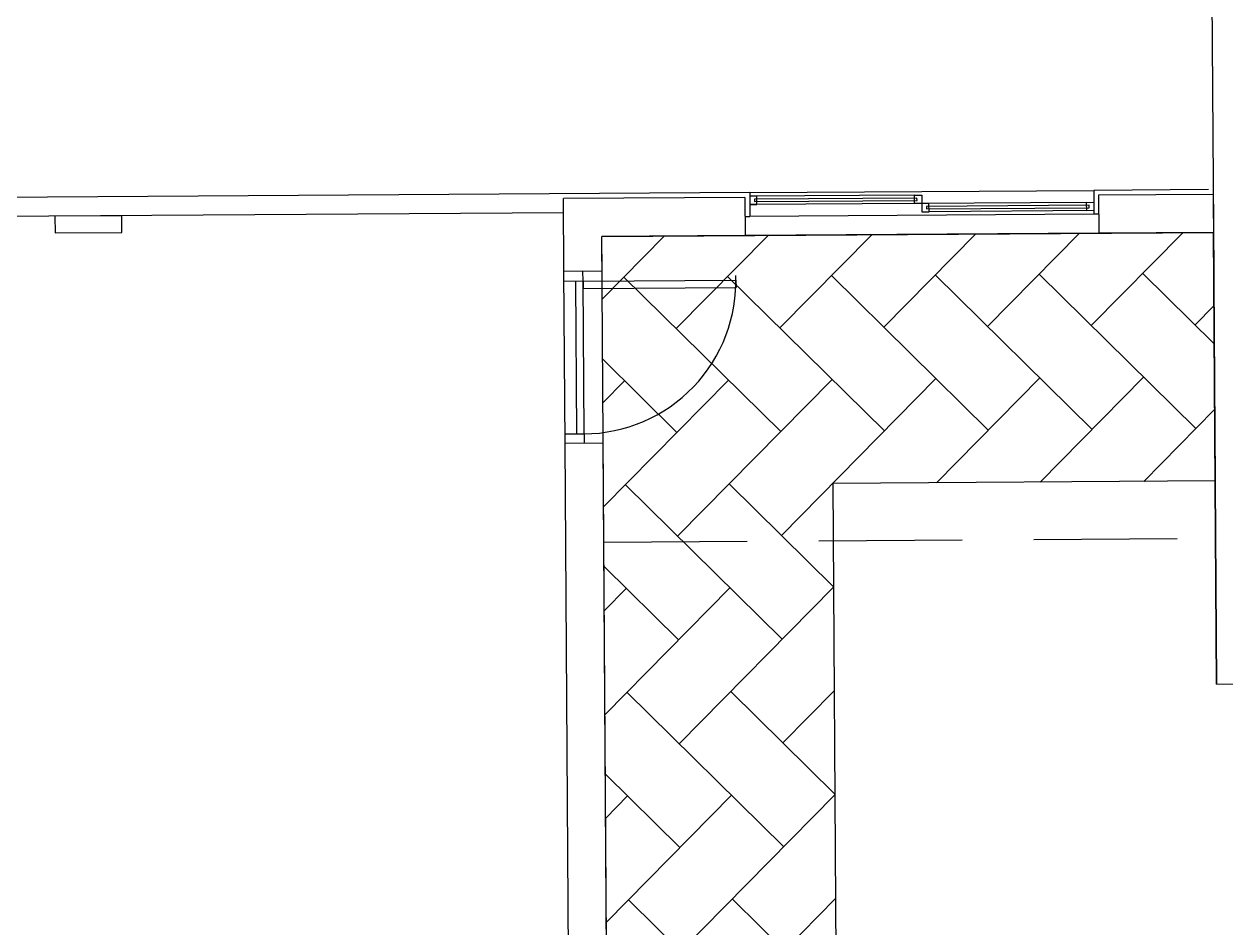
# Model space of a CAD drawing. Header units: feet. Extents: x 919634 to 928945, y 707022 to 708026.
# Drawn here: x 920696.47 to 920717.44, y 707533.43 to 707549.2 of the extents above; entities that cross this region are included whole.
import ezdxf

# ---------------------------------------------------------------- set-up
doc = ezdxf.new("R2010")
doc.units = ezdxf.units.FT
doc.header["$LTSCALE"] = 20
doc.header["$MEASUREMENT"] = 0
doc.linetypes.add('Site Plan$0$HIDDEN2', pattern=[0.1875, 0.125, -0.0625])
for name, color, linetype in [('-u-site-xref', 7, 'Continuous'), ('Site Plan$0$-u-site-bldg_interior', 252, 'Continuous'), ('Site Plan$0$SP-BLDG-ROOF ABOVE', 4, 'Site Plan$0$HIDDEN2'), ('Site Plan$0$SP-LOT PAVERS', 254, 'Continuous')]:
    doc.layers.add(name, color=color, linetype=linetype)
doc.layers.add('Site Plan$0$SP-SIDEWALK', color=2, linetype='Continuous', lineweight=25)
doc.layers.add('SP-BUILDING-FOOTPRINT', color=1, linetype='Continuous', lineweight=25)
doc.layers.get('-u-site-xref').off()

# ---------------------------------------------------------------- blocks, each defined once
blk = doc.blocks.new('Site Plan$0$DR1H902')
for p, q in [((-0.5, 0), (-0.5, 1)), ((-0.5, 1), (-0.45, 1)), ((-0.45, 0), (-0.45, 1)), ((-0.5, 0), (-0.45, 0))]:
    blk.add_line(p, q)
blk.add_arc((-0.5, 0), 1, 0, 91.70698)
blk = doc.blocks.new('Site Plan')
at = {"layer": 'Site Plan$0$SP-LOT PAVERS'}
h = blk.add_hatch(dxfattribs=at)
h.set_pattern_fill('AR-HBONE', color=256, scale=0.32, angle=-89.58178215)
h.paths.add_polyline_path([(920715.683, 707525.341), (920715.813, 707505.342), (920703.765, 707505.234), (920701.913, 707505.201), (920700.806, 707505.161), (920699.207, 707505.078), (920698.158, 707505.005), (920697.512, 707504.954), (920696.812, 707504.893), (920696.685, 707525.178), (920706.683, 707525.243), (920706.551, 707545.493), (920717.217, 707545.563), (920717.245, 707541.229), (920710.579, 707541.186), (920710.683, 707525.309)])
at = {"layer": 'Site Plan$0$-u-site-bldg_interior'}
for p, q in [((920716.992, 707580.025, 0), (920717.222, 707544.859, 0)), ((920709.129, 707546.26, 0), (920695.963, 707546.174, 0)), ((920709.129, 707546.26, 0), (920715.129, 707546.299, 0)), ((920709.129, 707546.26, 0), (920709.132, 707545.843, 0)), ((920712.004, 707546.216, 0), (920709.129, 707546.197, 0)), ((920717.129, 707546.312, 0), (920715.129, 707546.299, 0)), ((920715.129, 707546.299, 0), (920715.132, 707545.882, 0)), ((920717.213, 707546.229, 0), (920715.213, 707546.216, 0)), ((920715.213, 707546.216, 0), (920715.217, 707545.55, 0)), ((920709.046, 707546.176, 0), (920705.88, 707546.155, 0)), ((920705.888, 707544.882, 0), (920705.88, 707546.155, 0)), ((920709.046, 707546.176, 0), (920709.051, 707545.509, 0)), ((920715.005, 707546.09, 0), (920709.13, 707546.051, 0)), ((920705.881, 707545.905, 0), (920695.881, 707545.84, 0)), ((920709.048, 707545.843, 0), (920709.132, 707545.843, 0)), ((920715.132, 707545.882, 0), (920709.132, 707545.843, 0)), ((920715.134, 707545.945, 0), (920712.256, 707545.926, 0)), ((920715.215, 707545.883, 0), (920715.132, 707545.882, 0)), ((920709.051, 707545.509, 0), (920706.551, 707545.493, 0)), ((920706.555, 707544.887, 0), (920706.551, 707545.493, 0)), ((920715.217, 707545.55, 0), (920709.051, 707545.509, 0)), ((920717.217, 707545.563, 0), (920715.217, 707545.55, 0)), ((920717.269, 707537.685, 0), (920717.217, 707545.563, 0)), ((920706.555, 707544.887, 0), (920705.888, 707544.882, 0)), ((920705.908, 707541.882, 0), (920705.888, 707544.882, 0)), ((920705.889, 707544.716, 0), (920705.888, 707544.882, 0)), ((920706.222, 707544.718, 0), (920706.221, 707544.884, 0)), ((920705.889, 707544.716, 0), (920706.222, 707544.718, 0)), ((920706.115, 707542.05, 0), (920706.097, 707544.717, 0)), ((920706.24, 707542.051, 0), (920706.222, 707544.718, 0)), ((920705.906, 707542.049, 0), (920706.24, 707542.051, 0)), ((920705.906, 707542.049, 0), (920705.907, 707541.882, 0)), ((920706.24, 707542.051, 0), (920706.241, 707541.884, 0)), ((920706.574, 707541.886, 0), (920705.908, 707541.882, 0)), ((920706.012, 707525.906, 0), (920705.908, 707541.882, 0)), ((920706.683, 707525.243, 0), (920706.574, 707541.886, 0)), ((920717.269, 707537.685, 0), (920719.935, 707537.703, 0))]:
    blk.add_line(p, q, dxfattribs=at)
at = {"layer": 'Site Plan$0$-u-site-bldg_interior', "elevation": 0}
for points in [[(920709.254, 707546.198), (920709.129, 707546.197), (920709.13, 707546.051), (920709.255, 707546.052)], [(920712.004, 707546.216), (920712.129, 707546.217), (920712.13, 707546.071), (920712.005, 707546.07)], [(920709.213, 707546.104), (920712.047, 707546.123), (920712.046, 707546.164), (920709.213, 707546.146)], [(920712.255, 707546.072), (920712.13, 707546.071), (920712.131, 707545.925), (920712.256, 707545.926)], [(920712.214, 707545.978), (920715.048, 707545.996), (920715.047, 707546.038), (920712.214, 707546.02)], [(920715.005, 707546.09), (920715.13, 707546.091), (920715.131, 707545.945), (920715.006, 707545.944)], [(920698.181, 707545.563), (920698.179, 707545.855), (920697.012, 707545.847), (920697.014, 707545.556)]]:
    blk.add_lwpolyline(points, close=True, dxfattribs=at)
at = {"layer": 'Site Plan$0$SP-BLDG-ROOF ABOVE', "elevation": 0}
blk.add_lwpolyline([(920706.585, 707540.16), (920717.252, 707540.229)], dxfattribs=at)
at = {"layer": 'Site Plan$0$SP-SIDEWALK'}
for p, q in [((920717.213, 707546.237, 0), (920717.241, 707541.904, 0)), ((920717.217, 707545.563, 0), (920717.245, 707541.229, 0)), ((920717.245, 707541.229, 0), (920710.579, 707541.186, 0)), ((920710.579, 707541.186, 0), (920710.683, 707525.309, 0))]:
    blk.add_line(p, q, dxfattribs=at)
at = {"layer": 'Site Plan$0$-u-site-bldg_interior', "extrusion": (0, 0, -1), "xscale": -2.666990255305792, "yscale": 2.666990255305792, "zscale": -7.111974014148773, "rotation": 89.62612018349861}
blk.add_blockref('Site Plan$0$DR1H902', (-920706.231, 707543.384, 0), dxfattribs=at)

msp = doc.modelspace()

# ---------------------------------------------------------------- block references
at = {"layer": '-u-site-xref'}
msp.add_blockref('Site Plan', (0, 0), dxfattribs=at)

# ---------------------------------------------------------------- next in the draw order: linework, layer by layer
at = {"layer": 'SP-BUILDING-FOOTPRINT', "elevation": 0}
msp.add_lwpolyline([(920650.995, 707579.358), (920651.218, 707545.192), (920662.551, 707545.266), (920662.683, 707525.007), (920673.35, 707525.074), (920673.402, 707517.149), (920684.735, 707517.223), (920684.603, 707537.472), (920695.269, 707537.542), (920695.35, 707525.169), (920706.683, 707525.243), (920706.551, 707545.493), (920717.217, 707545.563), (920717.268, 707537.685), (920728.602, 707537.759), (920728.734, 707517.51), (920740.067, 707517.584)], dxfattribs=at)

doc.saveas('drawing.dxf')
